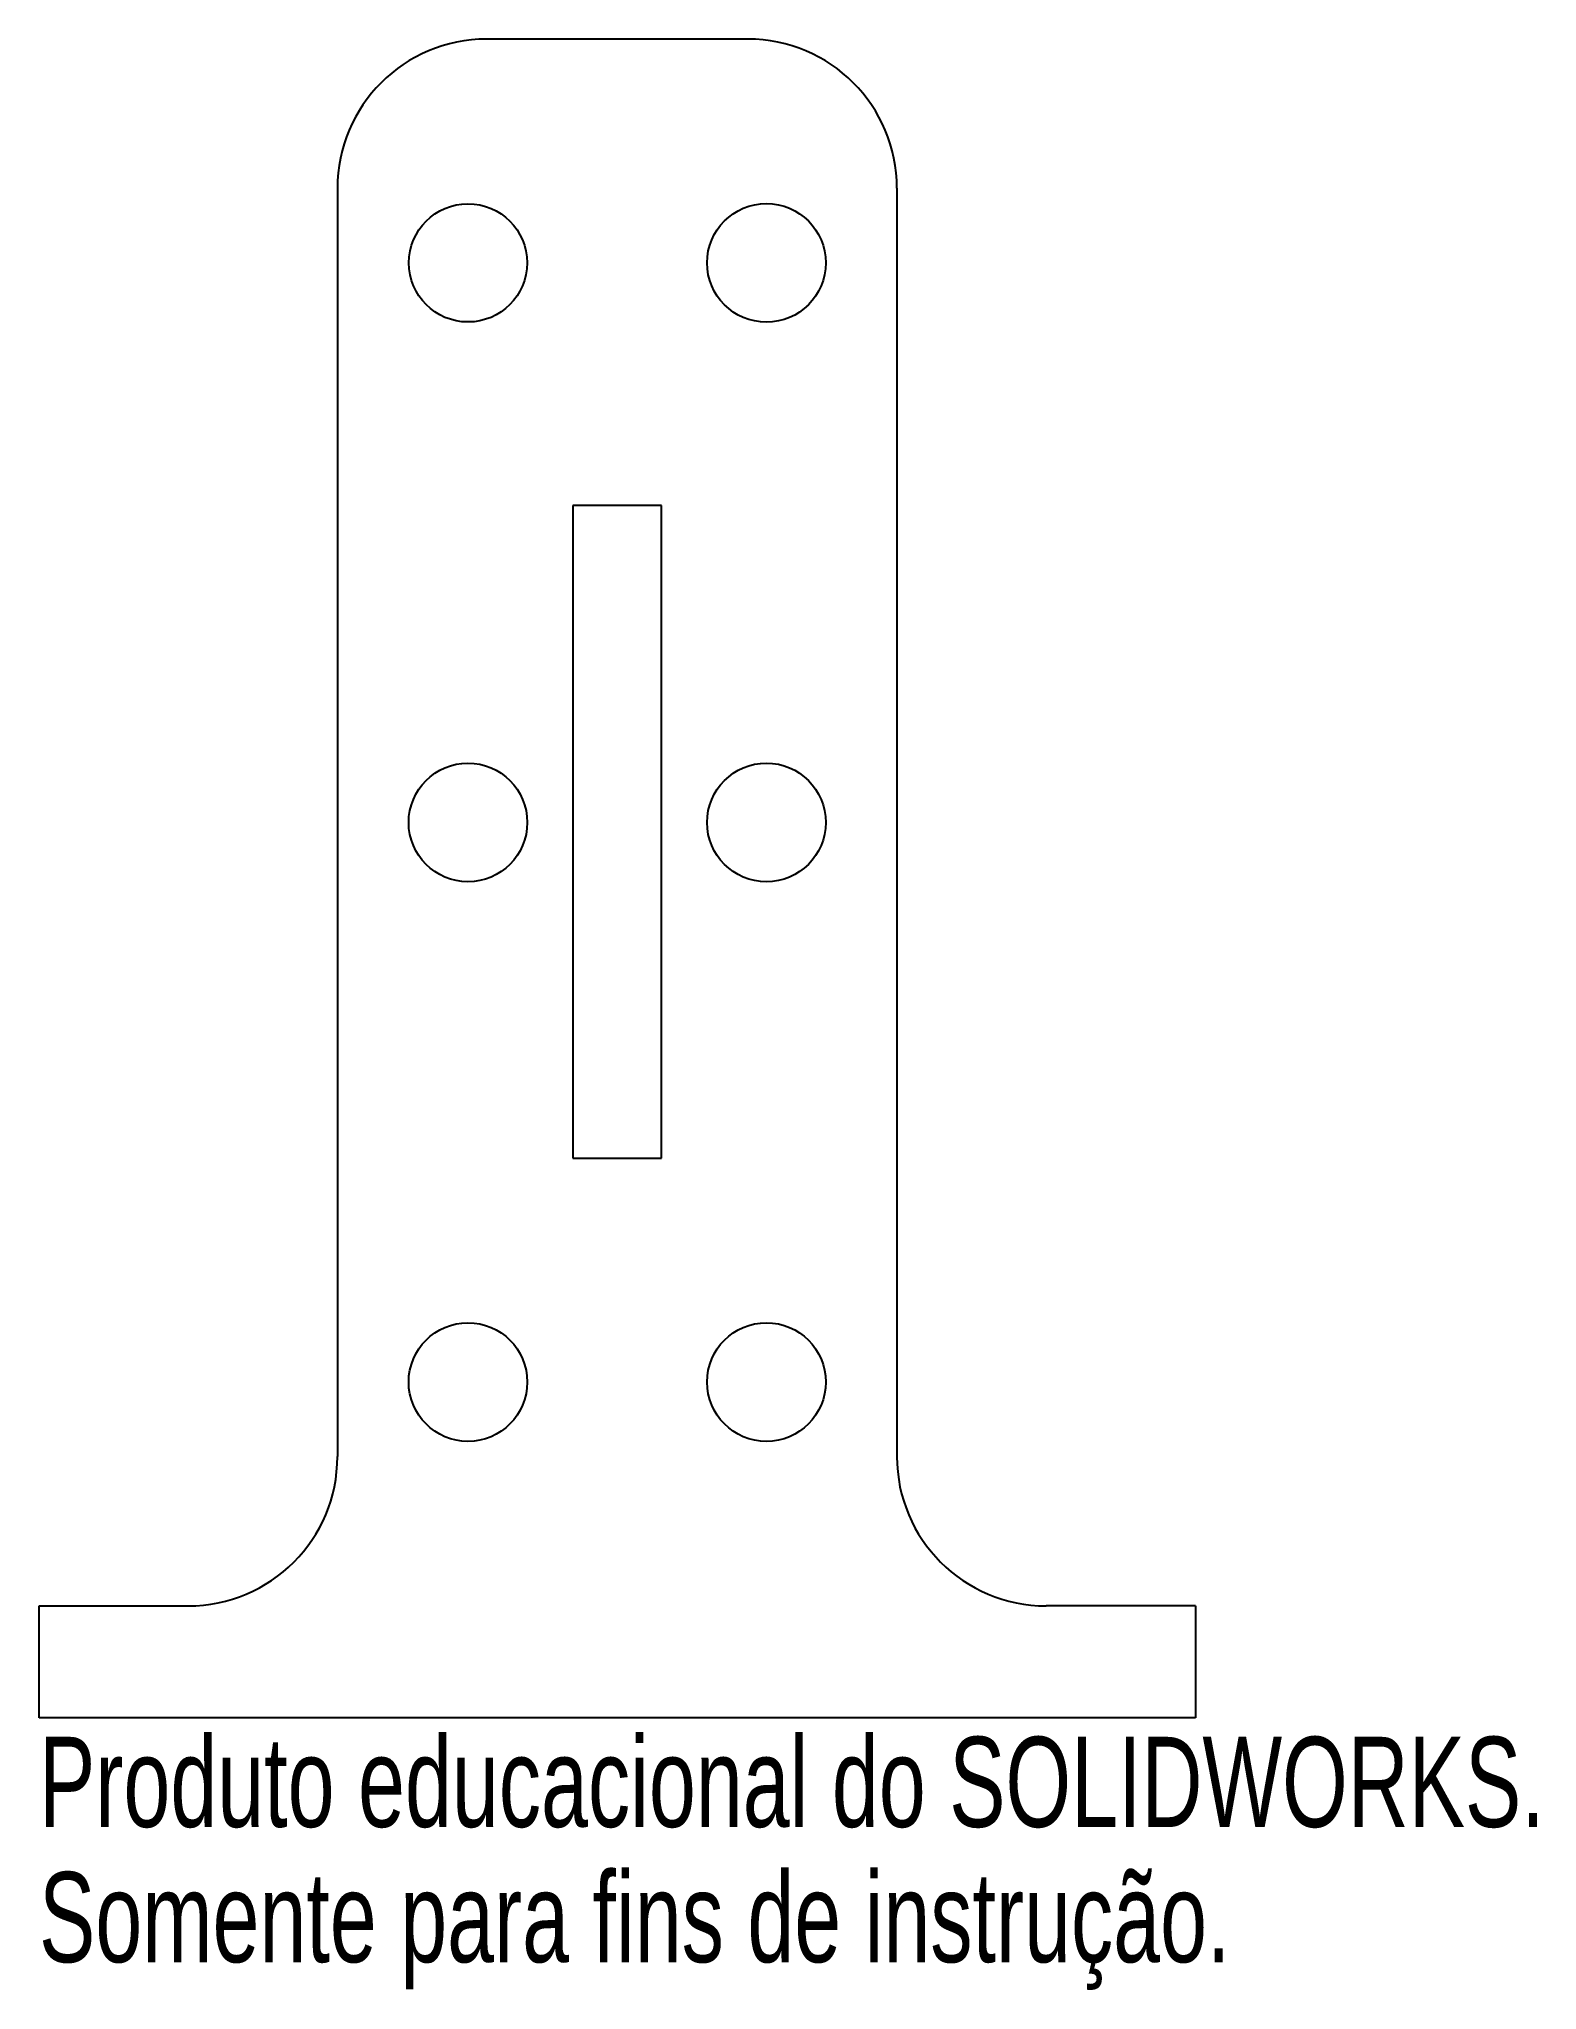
# Model space of a CAD drawing. Header units: millimetres. Extents: x -16 to 64, y -15 to 90.
import ezdxf

# ---------------------------------------------------------------- set-up
doc = ezdxf.new("R2010")
doc.units = ezdxf.units.MM
doc.styles.add('SLDTEXTSTYLE0', font='TXT', dxfattribs={"width": 0.7})

msp = doc.modelspace()

# ---------------------------------------------------------------- linework, layer by layer
at = {"color": 7, "linetype": 'Continuous', "lineweight": 25}
for p, q in [((22, 90), (8, 90)), ((0, 82), (0, 14)), ((30, 82), (30, 14)), ((12.62, 65), (12.62, 30)), ((17.38, 65), (12.62, 65)), ((17.38, 30), (17.38, 65)), ((12.62, 30), (17.38, 30)), ((-16, 0), (-16, 6)), ((-16, 6), (-8, 6)), ((46, 6), (38, 6)), ((46, 6), (46, 0)), ((46, 0), (-16, 0))]:
    msp.add_line(p, q, dxfattribs=at)
for centre, radius in [((7, 78), 3.17), ((23, 78), 3.18), ((7, 48), 3.18), ((23, 48), 3.18), ((7, 18), 3.18), ((23, 18), 3.18)]:
    msp.add_circle(centre, radius, dxfattribs=at)
for centre, start, end in [((8, 82), 90, 180), ((22, 82), 0, 90), ((-8, 14), 270, 0), ((38, 14), 180, 270)]:
    msp.add_arc(centre, 8, start, end, dxfattribs=at)

# ---------------------------------------------------------------- texts
at = {"color": 7, "linetype": 'Continuous', "char_height": 4.8336, "attachment_point": 1, "style": 'SLDTEXTSTYLE0'}
for s, insert in [('Produto educacional do SOLIDWORKS.', (-16, -1.02)), ('Somente para fins de instrução.', (-16, -8.27))]:
    msp.add_mtext(s, dxfattribs=dict(at, insert=insert))

doc.saveas('drawing.dxf')
